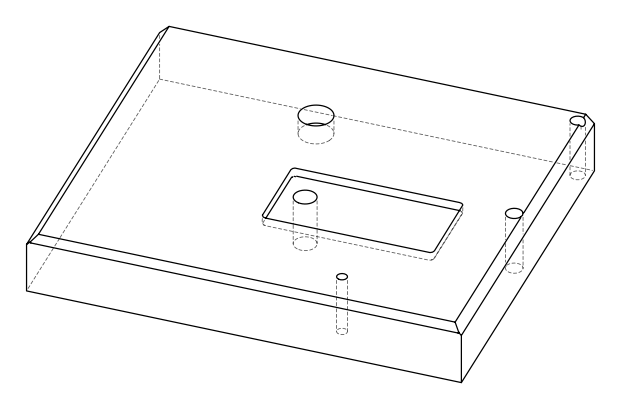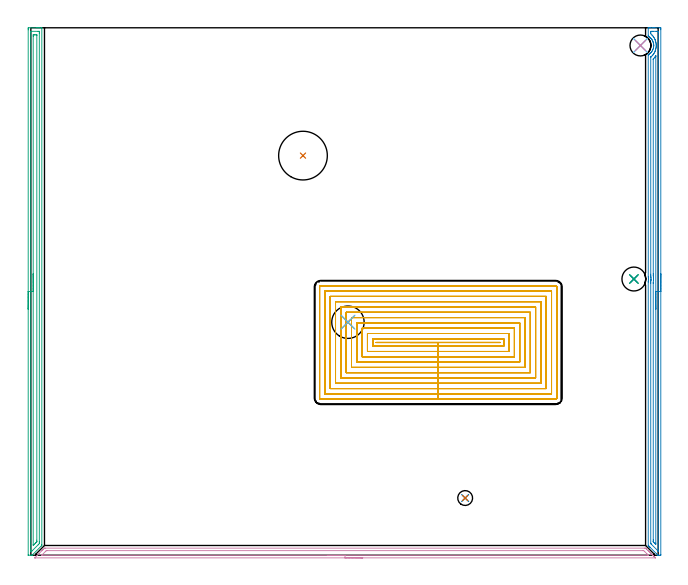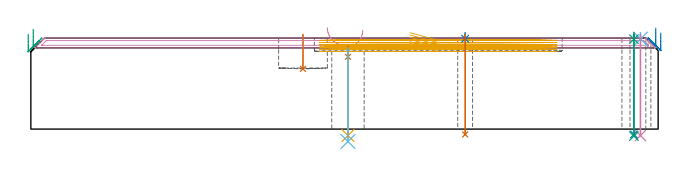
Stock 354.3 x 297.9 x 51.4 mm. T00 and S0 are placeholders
(PLAN: 15 operations, 7 tool changes, 60.8 min)
(1 INDEXABLE_INSERT_DRILL_BLIND_HOLE_FROM_SOLID | STEP1POCKET | NXT0302_026 | 0.08 min | 10136 mm3)
(2 AREA_MILL | FG_CHAMFER_SURFACE | UGT0205_001 | 7.22 min | 7513 mm3)
(3 AREA_MILL_1 | FG_CHAMFER_SURFACE_1 | UGT0205_001 | 7.32 min | 8836 mm3)
(4 AREA_MILL_2 | FG_CHAMFER_SURFACE_2 | UGT0205_001 | 5.73 min | 5193 mm3)
(5 MILL_RECTANGULAR_POCKET | POCKET_RECTANGULAR_STRAIGHT | NXT0201_002 | Follow Part, ap 1.5, ae 75% | 38.94 min | 74404 mm3)
(6 SPOT_DRILL | STEP1HOLE | NXT0321_9005460120000 | 0.03 min | 4 mm3)
(7 SPOT_DRILL_1 | STEP1HOLE_1 | NXT0321_9005460120000 | 0.05 min | 181 mm3)
(8 SPOT_DRILL_2 | STEP1HOLE_2 | NXT0321_9005460120000 | 0.03 min | 0 mm3)
(9 SPOT_DRILL_3 | STEP1HOLE_3 | NXT0321_9005460120000 | 0.03 min | 5 mm3)
(10 DRILL_THROUGH_HOLE_INTO_CENTER | STEP1HOLE | NXT0301_089 | 0.23 min | 5576 mm3)
(11 DRILL_THROUGH_HOLE_INTO_CENTER_1 | STEP1HOLE_1 | NXT0301_089 | 0.2 min | 4598 mm3)
(12 DRILL_TO_ENLARGE_THROUGH_HOLE | STEP1HOLE_1 | UGT0301_252 | 0.21 min | 6726 mm3)
(13 DRILL_THROUGH_HOLE_INTO_CENTER_2 | STEP1HOLE_2 | NXT0301_055 | 0.23 min | 2834 mm3)
(14 DRILL_THROUGH_HOLE_INTO_CENTER_3 | STEP1HOLE_3 | NXT0301_055 | 0.23 min | 2831 mm3)
(15 DRILL_TO_ENLARGE_THROUGH_HOLE_1 | STEP1HOLE_3 | NXT0301_102 | 0.23 min | 4504 mm3)
(TOOL NXT0302_026 | Index. Insert Drill 27.5mm [880-D2750L32-03] | D27.5 PA176 FL83 Z2)
(TOOL UGT0205_001 | Chamfer Mill 20 x 3 x 45 deg. | D20 FL50 Z2)
(TOOL NXT0201_002 | ENDMILL 6mm [R216.24-06050CBC13P 1620] | D6 R1 FL13 Z4)
(TOOL NXT0321_9005460120000 | NC Spot Drill, 142deg, 12mm, Carbide, Uncoated | D12 PA142 FL30 Z2)
(TOOL NXT0301_089 | Carbide Drill 11.8mm [860.1-1180-035A1-MM 2214] | D11.8 PA140 FL55 Z2)
(TOOL UGT0301_252 | Twist Drill 18.3 mm | D18.3 PA118 FL135 Z2)
(TOOL NXT0301_055 | Carbide Drill 8.4mm [860.1-0840-042A1-MM 2214] | D8.4 PA140 FL61 Z2)
(TOOL NXT0301_102 | Carbide Drill 13.5mm [860.1-1350-108A1-MM 2214] | D13.5 PA140 FL123 Z2)
(OP 1 INDEXABLE_INSERT_DRILL_BLIND_HOLE_FROM_SOLID)
G17 G21 G94 G90
T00 M6
G54
G17 G0 G90 X153.7 Y225.7 S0 M3
G43 Z61.4 H1
G94 G81 G98 Z34. F250. R53.4
G80
M5
M2
(OP 2 AREA_MILL)
G17 G21 G94 G90
T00 M6
G54
G17 G0 G90 X355.8 Y158.95 S1061 M3
G43 Z61.4 H0
Z54.3
G94 G1 Y158.912 Z53.428 F250.
Y158.798 Z52.563
Y158.609 Z51.712
Y158.347 Z50.88
Y158.013 Z50.074
Y157.61 Z49.3
Y157.142 Z48.564
Y156.61 Z47.872
Y156.021 Z47.229
Y155.378 Z46.64
Y154.686 Z46.108
Y153.95 Z45.64
Y153.176 Z45.237
Y152.37 Z44.903
Y151.538 Z44.641
Y150.686 Z44.452
Y149.822 Z44.338
Y148.95 Z44.3
Y0.387
X355.796 Y0.174 Z44.304
X355.791 Y0.003 Z44.305
X355.681 Y0. Z44.415
X355.509 Z44.586
X355.338 Z44.757
X354.253 Y0.001 Z45.845
X354.235 Y0.002 Z45.863
X354.206 Y0.005 Z45.892
X354.174 Y0.025 Z45.924
X354.014 Y0.184 Z46.082
X353.281 Y0.919 Z46.819
X349.75 Y4.448 Z50.347
X349.707 Y4.493 Z50.392
X349.503 Y4.697 Z50.596
X349.456 Y4.742 Z50.641
X349.409 Y4.791 Z50.69
X349.212 Y4.987 Z50.887
X349.162 Y5.036 Z50.935
X349.111 Y5.089 Z50.987
X348.843 Y5.357 Z51.257
X348.723 Y5.477 Z51.377
X348.707 Y5.504 Z51.393
X348.7 Y5.641 Z51.4
X348.701 Y154.311 Z51.399
X348.715 Y154.601 Z51.38
X348.733 Y154.756 Z51.361
X348.791 Y155.18 Z51.308
X348.794 Y155.201 Z51.305
X348.799 Y155.264 Z51.299
X348.831 Y155.647 Z51.263
Y155.695 Z51.262
X348.832 Y155.709
X348.831 Y155.752 Z51.258
X348.834 Y155.795 Z51.26
Y155.915 Z51.256
X348.838 Y156.094 Z51.253
Y156.098 Z51.254
X348.834 Y156.208 Z51.261
X348.827 Y156.306 Z51.262
X348.818 Y156.541 Z51.279
X348.769 Y156.987 Z51.33
X348.762 Y157.042 Z51.337
X348.71 Y157.431 Z51.39
X348.7 Y282.593 Z51.4
X348.698 Y282.639 Z51.398
X348.703 Y282.647 Z51.392
X348.755 Y282.68 Z51.342
X348.863 Y282.743 Z51.236
X348.927 Y282.783 Z51.173
X349.11 Y282.899 Z50.989
X349.162 Y282.937 Z50.937
X349.435 Y283.136 Z50.664
X349.603 Y283.278 Z50.497
X349.81 Y283.452 Z50.289
X349.942 Y283.578 Z50.156
X350.044 Y283.676 Z50.051
X350.134 Y283.759 Z49.965
X350.168 Y283.792 Z49.931
X350.244 Y283.876 Z49.855
X350.311 Y283.951 Z49.787
X350.595 Y284.311 Z49.503
X350.633 Y284.364 Z49.465
X350.86 Y284.685 Z49.239
X351.03 Y284.971 Z49.068
X351.124 Y285.145 Z48.974
X351.187 Y285.264 Z48.91
X351.23 Y285.365 Z48.864
X351.325 Y285.578 Z48.773
X351.487 Y286.022 Z48.612
X351.616 Y286.471 Z48.481
X351.633 Y286.557 Z48.462
X351.702 Y286.879 Z48.398
X351.709 Y286.916 Z48.39
X351.766 Y287.364 Z48.332
X351.771 Y287.448 Z48.327
X351.787 Y287.709 Z48.303
X351.79 Y287.763 Z48.298
X351.794 Y287.81 Z48.297
X351.788 Y287.962 Z48.299
X351.786 Y288.046 Z48.305
X351.785 Y288.049
X351.78 Y288.161 Z48.308
X351.779 Y288.257 Z48.315
X351.771 Y288.35 Z48.326
X351.736 Y288.704 Z48.363
X351.708 Y288.864 Z48.391
X351.657 Y289.15 Z48.44
X351.634 Y289.237 Z48.461
X351.551 Y289.575 Z48.549
X351.544 Y289.599 Z48.555
X351.487 Y289.769 Z48.613
X351.394 Y290.043 Z48.706
X351.188 Y290.535 Z48.911
X351.082 Y290.738 Z49.018
X350.969 Y290.936 Z49.13
X350.927 Y290.999 Z49.172
X350.666 Y291.392 Z49.433
X350.33 Y291.829 Z49.768
X350.311 Y291.851 Z49.787
X350.244 Y291.918 Z49.855
X350.14 Y292.023 Z49.959
X350.044 Y292.117 Z50.051
X349.946 Y292.216 Z50.151
X349.886 Y292.276 Z50.212
X349.653 Y292.48 Z50.447
X349.435 Y292.67 Z50.664
X349.366 Y292.722 Z50.733
X348.873 Y293.049 Z51.226
X348.75 Y293.123 Z51.348
X348.703 Y293.153 Z51.393
X348.698 Y293.16 Z51.398
X348.7 Y293.201 Z51.4
Y293.698
Y297.726
X348.702 Y297.894 Z51.388
X348.708 Y297.9 Z51.382
X349.06 Z51.039
X349.357 Z50.742
X350.044 Z50.05
X351.27 Z48.827
X351.809 Z48.286
X352.422 Z47.674
X355.068 Z45.028
X355.338 Y297.897 Z44.759
X355.792 Y297.89 Z44.306
X355.795 Y297.742 Z44.303
X355.799 Y297.279 Z44.301
X355.8 Y296.811 Z44.3
Y148.95
X354.386 Z45.714
X354.385 Y2.479 Z45.715
X354.384 Y2.408 Z45.716
X354.38 Y2.296 Z45.72
X354.379 Y2.284 Z45.721
X354.369 Y2.289 Z45.731
X354.348 Y2.304 Z45.752
X354.328 Y2.323 Z45.772
X354.242 Y2.408 Z45.858
X350.668 Y5.982 Z49.432
X350.404 Y6.252 Z49.696
X350.225 Y6.437 Z49.875
X350.121 Y6.553 Z49.979
X350.119 Y6.6 Z49.981
X350.115 Y6.804 Z49.985
Y153.418
X350.12 Y154.234 Z49.98
X350.124 Y154.311 Z49.976
X350.201 Y155.047 Z49.899
X350.214 Y155.205 Z49.886
X350.239 Y155.55 Z49.861
X350.248 Y155.893 Z49.852
X350.25 Y156.098 Z49.85
X350.213 Y156.821 Z49.887
X350.197 Y156.992 Z49.903
X350.157 Y157.382 Z49.943
X350.134 Y157.6 Z49.966
X350.127 Y157.802 Z49.973
X350.126 Y157.886 Z49.974
X350.124 Y158.698 Z49.976
X350.115 Y281.195 Z49.985
X350.116 Y281.298 Z49.984
X350.119 Y281.349 Z49.981
X350.121 Y281.37 Z49.979
X350.137 Y281.388 Z49.963
X350.927 Y282.104 Z49.173
X351.206 Y282.415 Z48.894
X351.332 Y282.572 Z48.768
X351.654 Y282.982 Z48.446
X351.696 Y283.039 Z48.404
X351.72 Y283.073 Z48.38
X351.809 Y283.208 Z48.291
X352.064 Y283.617 Z48.036
X352.21 Y283.876 Z47.89
X352.375 Y284.196 Z47.725
X352.621 Y284.77 Z47.479
X352.63 Y284.79 Z47.47
X352.691 Y284.965 Z47.409
X352.856 Y285.496 Z47.244
X352.905 Y285.663 Z47.195
X353.03 Y286.213 Z47.07
X353.094 Y286.557 Z47.006
X353.149 Y286.987 Z46.951
X353.187 Y287.45 Z46.913
X353.206 Y287.822 Z46.894
X353.188 Y288.344 Z46.912
X353.151 Y288.771 Z46.949
X353.093 Y289.237 Z47.007
X353.033 Y289.583 Z47.067
X352.905 Y290.131 Z47.195
X352.86 Y290.305 Z47.24
X352.691 Y290.835 Z47.409
X352.622 Y291.024 Z47.478
X352.577 Y291.14 Z47.523
X352.364 Y291.628 Z47.736
X352.215 Y291.918 Z47.885
X352.068 Y292.179 Z48.032
X351.809 Y292.582 Z48.291
X351.653 Y292.811 Z48.447
X351.337 Y293.224 Z48.763
X351.139 Y293.461 Z48.961
X350.927 Y293.685 Z49.173
X350.908 Y293.705 Z49.192
X350.121 Y294.521 Z49.979
X350.12 Y294.599 Z49.98
X350.116 Y295.42 Z49.984
X350.117 Y295.492 Z49.983
X350.128 Y295.89 Z49.972
X350.527 Y295.897 Z49.573
X350.927 Y295.899 Z49.173
X351.406 Y295.9 Z48.694
X353.171 Z46.929
X353.573 Y295.899 Z46.527
X354.056 Y295.897 Z46.044
X354.28 Y295.89 Z45.82
X354.379 Y295.869 Z45.721
X354.385 Y295.564 Z45.715
Y295.492
X354.386 Y148.95 Z45.714
X352.972 Z47.128
X352.971 Y6.876 Z47.129
X352.969 Y6.594 Z47.131
X352.965 Y6.308 Z47.135
X352.96 Y6.151 Z47.14
X352.847 Y6.259 Z47.253
X352.691 Y6.411 Z47.409
X352.224 Y6.876 Z47.876
X351.809 Y7.293 Z48.291
X351.574 Y7.534 Z48.526
X351.547 Y7.564 Z48.553
X351.535 Y7.601 Z48.565
X351.532 Y7.675 Z48.568
X351.53 Y7.769 Z48.57
X351.529 Y8.053 Z48.571
Y8.663
Y153.418
X351.531 Y153.7 Z48.569
X351.536 Y154.006 Z48.564
X351.54 Y154.157 Z48.56
X351.635 Y155.205 Z48.465
X351.648 Y155.368 Z48.452
X351.664 Y156.098 Z48.436
X351.66 Y156.249 Z48.44
X351.622 Y156.992 Z48.478
X351.606 Y157.197 Z48.494
X351.545 Y157.886 Z48.555
X351.542 Y158.156 Z48.558
X351.539 Y158.779 Z48.561
X351.538 Y159.053 Z48.562
X351.529 Y279.997 Z48.571
X351.531 Y280.149 Z48.569
X351.533 Y280.225 Z48.567
X351.536 Y280.259 Z48.564
X351.571 Y280.302 Z48.529
X351.689 Y280.423 Z48.411
X351.809 Y280.549 Z48.291
X352.116 Y280.884 Z47.984
X352.367 Y281.195 Z47.733
X352.509 Y281.38 Z47.591
X352.691 Y281.627 Z47.409
X352.921 Y281.954 Z47.179
X352.956 Y282.001 Z47.144
X352.964 Y282.009 Z47.136
X352.966 Y282.005 Z47.134
X352.969 Y281.962 Z47.131
X352.971 Y281.902 Z47.129
X352.972 Y281.866 Z47.128
Y148.95
Y148.078 Z47.166
Y147.214 Z47.28
Y146.362 Z47.469
Y145.53 Z47.731
Y144.724 Z48.065
Y143.95 Z48.468
Y143.214 Z48.937
Y142.522 Z49.468
Y141.879 Z50.057
Y141.29 Z50.701
Y140.758 Z51.393
Y140.29 Z52.128
Y139.887 Z52.902
Y139.553 Z53.708
Y139.291 Z54.54
Y139.102 Z55.392
Y138.988 Z56.257
Y138.95 Z57.128
G0 Z61.4
M5
M2
(OP 3 AREA_MILL_1)
G17 G21 G94 G90
T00 M6
G54
G17 G0 G90 X-1.5 Y138.95 S1061 M3
G43 Z61.4 H0
Z53.7
G94 G1 Y138.988 Z52.828 F250.
Y139.102 Z51.964
Y139.291 Z51.112
Y139.553 Z50.28
Y139.887 Z49.474
Y140.29 Z48.7
Y140.759 Z47.964
Y141.29 Z47.272
Y141.879 Z46.629
Y142.522 Z46.04
Y143.214 Z45.508
Y143.95 Z45.04
Y144.724 Z44.637
Y145.53 Z44.303
Y146.362 Z44.041
Y147.214 Z43.852
Y148.079 Z43.738
Y148.95 Z43.7
Y296.746
X-1.499 Y297.279 Z43.701
X-1.496 Y297.636 Z43.702
X-1.493 Y297.89 Z43.704
X-1.148 Y297.9 Z44.05
X3.224 Z48.419
X3.758 Z48.955
X4.099 Z49.295
X4.633 Z49.829
X4.973 Z50.168
X5.926 Z51.125
X6.065 Y297.897 Z51.258
X6.198 Y297.89 Z51.389
X6.2 Y297.726 Z51.4
Y5.982
X6.193 Y5.499 Z51.393
X6.165 Y5.467 Z51.364
X5.848 Y5.147 Z51.047
X0.893 Y0.191 Z46.089
X0.723 Y0.025 Z45.92
X0.692 Y0.003 Z45.888
X0.528 Y0. Z45.726
X-0.273 Z44.921
X-1.486 Y0.001 Z43.711
X-1.491 Y0.004 Z43.705
X-1.5 Y0.174 Z43.7
Y148.95
X-0.086 Z45.114
X-0.085 Y295.3 Z45.115
X-0.084 Y295.492 Z45.116
X-0.08 Y295.842 Z45.12
X-0.079 Y295.879 Z45.121
X-0.037 Y295.89 Z45.163
X0.069 Y295.895 Z45.269
X0.203 Y295.899 Z45.403
X4.099 Y295.9 Z49.299
X4.575 Y295.899 Z49.775
X4.733 Y295.893 Z49.933
X4.763 Y295.89 Z49.963
X4.779 Y295.879 Z49.979
X4.781 Y295.844 Z49.981
X4.784 Y295.685 Z49.984
X4.785 Y295.492 Z49.985
X4.786 Y294.79 Z49.986
Y7.769
X4.783 Y7.07 Z49.983
X4.78 Y6.876 Z49.98
X4.772 Y6.533 Z49.972
X4.165 Y5.914 Z49.365
X0.601 Y2.351 Z45.801
X0.365 Y2.119 Z45.565
X0.268 Y2.028 Z45.468
X0.246 Y2.01 Z45.446
X0.21 Y2.006 Z45.41
X0.124 Y2.002 Z45.324
X-0.033 Y2.007 Z45.167
X-0.063 Y2.01 Z45.137
X-0.079 Y2.021 Z45.121
X-0.081 Y2.056 Z45.119
X-0.084 Y2.215 Z45.116
X-0.085 Y2.408 Z45.115
X-0.086 Y3.11 Z45.114
Y148.95
X1.328 Z46.528
X1.329 Y292.962 Z46.529
X1.333 Y293.705 Z46.533
X1.335 Y293.849 Z46.535
X1.339 Y293.89 Z46.539
X1.381 Y293.893 Z46.581
X1.476 Y293.896 Z46.676
X2.159 Y293.9 Z47.359
X2.35 Z47.55
X3.034 Z48.234
X3.224 Y293.899 Z48.424
X3.288 Y293.897 Z48.488
X3.338 Y293.893 Z48.538
X3.365 Y293.889 Z48.565
X3.366 Y293.855 Z48.566
X3.37 Y293.705 Z48.57
X3.371 Y293.555 Z48.571
Y8.513
X3.369 Y7.769 Z48.569
X3.367 Y7.624 Z48.567
X3.364 Y7.575 Z48.564
X3.335 Y7.543 Z48.535
X3.224 Y7.427 Z48.424
X2.953 Y7.153 Z48.153
X2.677 Y6.876 Z47.877
X2.35 Y6.549 Z47.55
X1.783 Y5.982 Z46.983
X1.627 Y5.828 Z46.827
X1.476 Y5.681 Z46.676
X1.335 Y5.55 Z46.535
X1.331 Y5.832 Z46.531
X1.329 Y5.982 Z46.529
X1.328 Y148.95 Z46.528
Y149.822 Z46.567
Y150.687 Z46.68
Y151.538 Z46.869
Y152.37 Z47.132
Y153.176 Z47.465
Y153.95 Z47.868
Y154.686 Z48.337
Y155.378 Z48.868
Y156.021 Z49.457
Y156.611 Z50.101
Y157.142 Z50.793
Y157.61 Z51.528
Y158.013 Z52.302
Y158.347 Z53.108
Y158.609 Z53.94
Y158.798 Z54.792
Y158.912 Z55.657
Y158.95 Z56.528
G0 Z61.4
M5
M2
(OP 4 AREA_MILL_2)
G17 G21 G94 G90
T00 M6
G54
G17 G0 G90 X187.45 Y-1.5 S1061 M3
G43 Z61.4 H0
Z55.9
G94 G1 X187.412 Z55.028 F250.
X187.298 Z54.164
X187.109 Z53.312
X186.847 Z52.48
X186.513 Z51.674
X186.11 Z50.9
X185.642 Z50.164
X185.111 Z49.472
X184.521 Z48.829
X183.878 Z48.24
X183.186 Z47.708
X182.45 Z47.24
X181.676 Z46.837
X180.87 Z46.503
X180.038 Z46.241
X179.187 Z46.052
X178.322 Z45.938
X177.45 Z45.9
X2.459
X2.37 Y-1.499 Z45.901
X2.327 Y-1.498 Z45.902
X2.214 Y-1.491 Z45.905
X2.29 Y-1.412 Z45.986
X2.37 Y-1.329 Z46.069
X3.44 Y-0.26 Z47.14
X4.604 Y0.904 Z48.303
X6.28 Y2.581 Z49.979
X6.39 Y2.692 Z50.088
X6.727 Y3.027 Z50.427
X6.942 Y3.242 Z50.641
X7.167 Y3.468 Z50.866
X7.611 Y3.912 Z51.31
X7.628 Y3.928 Z51.325
X7.705 Y4.002 Z51.38
X8.177 Y4. Z51.4
X346.724
X347.195 Y4.002 Z51.38
X347.274 Y3.927 Z51.325
X347.289 Y3.912 Z51.31
X347.617 Y3.584 Z50.982
X347.734 Y3.468 Z50.864
X348.621 Y2.581 Z49.977
X348.727 Y2.473 Z49.873
X348.808 Y2.392 Z49.792
X348.917 Y2.285 Z49.681
X349.021 Y2.179 Z49.579
X349.106 Y2.095 Z49.494
X349.213 Y1.989 Z49.385
X349.315 Y1.885 Z49.285
X349.403 Y1.797 Z49.196
X349.508 Y1.694 Z49.09
X349.609 Y1.592 Z48.991
X349.701 Y1.499 Z48.899
X349.804 Y1.398 Z48.794
X349.902 Y1.298 Z48.697
X349.999 Y1.201 Z48.601
X350.1 Y1.102 Z48.498
X350.196 Y1.004 Z48.404
X350.297 Y0.904 Z48.303
X350.395 Y0.806 Z48.202
X350.49 Y0.71 Z48.11
X350.594 Y0.606 Z48.005
X350.691 Y0.511 Z47.907
X350.784 Y0.417 Z47.816
X350.892 Y0.308 Z47.708
X350.987 Y0.215 Z47.611
X351.077 Y0.123 Z47.522
X351.19 Y0.01 Z47.41
X351.283 Y-0.081 Z47.315
X351.371 Y-0.171 Z47.228
X351.488 Y-0.287 Z47.112
X351.578 Y-0.377 Z47.02
X351.665 Y-0.465 Z46.935
X351.785 Y-0.585 Z46.814
X351.874 Y-0.672 Z46.724
X351.959 Y-0.758 Z46.641
X352.083 Y-0.883 Z46.516
X352.17 Y-0.968 Z46.428
X352.381 Y-1.181 Z46.219
X352.416 Y-1.216 Z46.184
X352.612 Y-1.412 Z45.987
X352.679 Y-1.482 Z45.917
X352.683 Y-1.495 Z45.904
X352.679 Y-1.499 Z45.899
X177.45 Y-1.5 Z45.9
Y-0.086 Z47.314
X6.395
X6.081 Y-0.081 Z47.319
X6.231 Y0.077 Z47.477
X6.39 Y0.24 Z47.64
X8.177 Y2.027 Z49.427
X8.457 Y2.303 Z49.703
X8.743 Y2.581 Z49.981
X9.065 Y2.586 Z49.986
X345.825
X346.157 Y2.581 Z49.981
X346.724 Y2.025 Z49.425
X347.944 Y0.806 Z48.206
X348.51 Y0.238 Z47.638
X348.819 Y-0.081 Z47.319
X348.515 Y-0.086 Z47.314
X177.45
X176.579 Z47.352
X175.714 Z47.466
X174.862 Z47.655
X174.03 Z47.917
X173.224 Z48.251
X172.45 Z48.654
X171.714 Z49.123
X171.022 Z49.654
X170.379 Z50.243
X169.79 Z50.886
X169.259 Z51.579
X168.79 Z52.314
X168.387 Z53.088
X168.053 Z53.894
X167.791 Z54.726
X167.602 Z55.578
X167.488 Z56.443
X167.45 Z57.314
G0 Z61.4
M5
M2
(OP 5 MILL_RECTANGULAR_POCKET)
G17 G21 G94 G90
T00 M6
G54
G17 G0 G90 X214.177 Y120.1 S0 M3
G43 Z61.4 H1
Z54.4
G94 G1 X230.1 Z50.133 F250.
X265.1 F500.
Y120.2
X195.1
Y120.1
X230.1
Y118.1
X267.1
Y122.2
X193.1
Y118.1
X230.1
Y115.1
X270.1
Y125.2
X190.1
Y115.1
X230.1
Y112.1
X273.1
Y128.2
X187.1
Y112.1
X230.1
Y109.1
X276.1
Y131.2
X184.1
Y109.1
X230.1
Y106.1
X279.1
Y134.2
X181.1
Y106.1
X230.1
Y103.1
X282.1
Y137.2
X178.1
Y103.1
X230.1
Y100.1
X285.1
Y140.2
X175.1
Y100.1
X230.1
Y97.1
X288.1
Y143.2
X172.1
Y97.1
X230.1
Y94.1
X291.1
Y146.2
X169.1
Y94.1
X230.1
Y91.1
X294.1
Y149.2
X166.1
Y91.1
X230.1
Y88.1
X296.5
G3 X297.1 Y88.7 R0.6
G1 Y151.6
G3 X296.5 Y152.2 R0.6
G1 X163.7
G3 X163.1 Y151.6 R0.6
G1 Y88.7
G3 X163.7 Y88.1 R0.6
G1 X230.1
X231.1
G0 X214.177 Y120.1 Z53.133
G1 X230.1 Z48.867 F250.
X265.1 F500.
Y120.2
X195.1
Y120.1
X230.1
Y118.1
X267.1
Y122.2
X193.1
Y118.1
X230.1
Y115.1
X270.1
Y125.2
X190.1
Y115.1
X230.1
Y112.1
X273.1
Y128.2
X187.1
Y112.1
X230.1
Y109.1
X276.1
Y131.2
X184.1
Y109.1
X230.1
Y106.1
X279.1
Y134.2
X181.1
Y106.1
X230.1
Y103.1
X282.1
Y137.2
X178.1
Y103.1
X230.1
Y100.1
X285.1
Y140.2
X175.1
Y100.1
X230.1
Y97.1
X288.1
Y143.2
X172.1
Y97.1
X230.1
Y94.1
X291.1
Y146.2
X169.1
Y94.1
X230.1
Y91.1
X294.1
Y149.2
X166.1
Y91.1
X230.1
Y88.1
X296.5
G3 X297.1 Y88.7 R0.6
G1 Y151.6
G3 X296.5 Y152.2 R0.6
G1 X163.7
G3 X163.1 Y151.6 R0.6
G1 Y88.7
G3 X163.7 Y88.1 R0.6
G1 X230.1
X231.1
G0 X214.177 Y120.1 Z51.867
G1 X230.1 Z47.6 F250.
X265.1 F500.
Y120.2
X195.1
Y120.1
X230.1
Y118.1
X267.1
Y122.2
X193.1
Y118.1
X230.1
Y115.1
X270.1
Y125.2
X190.1
Y115.1
X230.1
Y112.1
X273.1
Y128.2
X187.1
Y112.1
X230.1
Y109.1
X276.1
Y131.2
X184.1
Y109.1
X230.1
Y106.1
X279.1
Y134.2
X181.1
Y106.1
X230.1
Y103.1
X282.1
Y137.2
X178.1
Y103.1
X230.1
Y100.1
X285.1
Y140.2
X175.1
Y100.1
X230.1
Y97.1
X288.1
Y143.2
X172.1
Y97.1
X230.1
Y94.1
X291.1
Y146.2
X169.1
Y94.1
X230.1
Y91.1
X294.1
Y149.2
X166.1
Y91.1
X230.1
Y88.1
X296.5
G3 X297.1 Y88.7 R0.6
G1 Y151.6
G3 X296.5 Y152.2 R0.6
G1 X163.7
G3 X163.1 Y151.6 R0.6
G1 Y88.7
G3 X163.7 Y88.1 R0.6
G1 X230.1
X231.1
G0 X214.177 Y120.1 Z50.6
G1 X230.1 Z46.333 F250.
X265.1 F500.
Y120.2
X195.1
Y120.1
X230.1
Y118.1
X267.1
Y122.2
X193.1
Y118.1
X230.1
Y115.1
X270.1
Y125.2
X190.1
Y115.1
X230.1
Y112.1
X273.1
Y128.2
X187.1
Y112.1
X230.1
Y109.1
X276.1
Y131.2
X184.1
Y109.1
X230.1
Y106.1
X279.1
Y134.2
X181.1
Y106.1
X230.1
Y103.1
X282.1
Y137.2
X178.1
Y103.1
X230.1
Y100.1
X285.1
Y140.2
X175.1
Y100.1
X230.1
Y97.1
X288.1
Y143.2
X172.1
Y97.1
X230.1
Y94.1
X291.1
Y146.2
X169.1
Y94.1
X230.1
Y91.1
X294.1
Y149.2
X166.1
Y91.1
X230.1
Y88.1
X296.5
G3 X297.1 Y88.7 R0.6
G1 Y151.6
G3 X296.5 Y152.2 R0.6
G1 X163.7
G3 X163.1 Y151.6 R0.6
G1 Y88.7
G3 X163.7 Y88.1 R0.6
G1 X230.1
X231.1
G0 X214.177 Y120.1 Z49.333
G1 X230.1 Z45.067 F250.
X265.1 F500.
Y120.2
X195.1
Y120.1
X230.1
Y118.1
X267.1
Y122.2
X193.1
Y118.1
X230.1
Y115.1
X270.1
Y125.2
X190.1
Y115.1
X230.1
Y112.1
X273.1
Y128.2
X187.1
Y112.1
X230.1
Y109.1
X276.1
Y131.2
X184.1
Y109.1
X230.1
Y106.1
X279.1
Y134.2
X181.1
Y106.1
X230.1
Y103.1
X282.1
Y137.2
X178.1
Y103.1
X230.1
Y100.1
X285.1
Y140.2
X175.1
Y100.1
X230.1
Y97.1
X288.1
Y143.2
X172.1
Y97.1
X230.1
Y94.1
X291.1
Y146.2
X169.1
Y94.1
X230.1
Y91.1
X294.1
Y149.2
X166.1
Y91.1
X230.1
Y88.1
X296.5
G3 X297.1 Y88.7 R0.6
G1 Y151.6
G3 X296.5 Y152.2 R0.6
G1 X163.7
G3 X163.1 Y151.6 R0.6
G1 Y88.7
G3 X163.7 Y88.1 R0.6
G1 X230.1
X231.1
G0 X214.177 Y120.1 Z48.067
G1 X230.1 Z43.8 F250.
X265.1 F500.
Y120.2
X195.1
Y120.1
X230.1
Y118.1
X267.1
Y122.2
X193.1
Y118.1
X230.1
Y115.1
X270.1
Y125.2
X190.1
Y115.1
X230.1
Y112.1
X273.1
Y128.2
X187.1
Y112.1
X230.1
Y109.1
X276.1
Y131.2
X184.1
Y109.1
X230.1
Y106.1
X279.1
Y134.2
X181.1
Y106.1
X230.1
Y103.1
X282.1
Y137.2
X178.1
Y103.1
X230.1
Y100.1
X285.1
Y140.2
X175.1
Y100.1
X230.1
Y97.1
X288.1
Y143.2
X172.1
Y97.1
X230.1
Y94.1
X291.1
Y146.2
X169.1
Y94.1
X230.1
Y91.1
X294.1
Y149.2
X166.1
Y91.1
X230.1
Y88.1
X296.5
G3 X297.1 Y88.7 R0.6
G1 Y151.6
G3 X296.5 Y152.2 R0.6
G1 X163.7
G3 X163.1 Y151.6 R0.6
G1 Y88.7
G3 X163.7 Y88.1 R0.6
G1 X230.1
X231.1
G0 Z61.4
M5
M2
(OP 6 SPOT_DRILL)
G17 G21 G94 G90
T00 M6
G54
G17 G0 G90 X344.3 Y287.9 S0 M3
G43 Z61.4 H0
G94 G81 G98 Z50.884 F250. R54.4
G80
M5
M2
(OP 7 SPOT_DRILL_1)
G17 G21 G94 G90
T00 M6
G54
G17 G0 G90 X179.1 Y131.6 S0 M3
G43 Z61.4 H0
G94 G81 G98 Z40.8 F250. R46.8
G80
M5
M2
(OP 8 SPOT_DRILL_2)
G17 G21 G94 G90
T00 M6
G54
G17 G0 G90 X245.3 Y32.3 S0 M3
G43 Z61.4 H0
G94 G81 G98 Z51.038 F250. R54.4
G80
M5
M2
(OP 9 SPOT_DRILL_3)
G17 G21 G94 G90
T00 M6
G54
G17 G0 G90 X340.6 Y156. S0 M3
G43 Z61.4 H0
G94 G81 G98 Z50.819 F250. R54.4
G80
M5
M2
(OP 10 DRILL_THROUGH_HOLE_INTO_CENTER)
G17 G21 G94 G90
T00 M6
G54
G17 G0 G90 X344.3 Y287.9 S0 M3
G43 Z61.4 H1
G94 G73 G98 Z-3.647 F250. Q11.009 R53.4
G80
M5
M2
(OP 11 DRILL_THROUGH_HOLE_INTO_CENTER_1)
G17 G21 G94 G90
T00 M6
G54
G17 G0 G90 X179.1 Y131.6 S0 M3
G43 Z61.4 H1
G94 G73 G98 Z-3.647 F250. Q9.489 R45.8
G80
M5
M2
(OP 12 DRILL_TO_ENLARGE_THROUGH_HOLE)
G17 G21 G94 G90
T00 M6
G54
G17 G0 G90 X179.1 Y131.6 S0 M3
G43 Z61.4 H0
G94 G81 G98 Z-6.998 F250. R45.8
G80
M5
M2
(OP 13 DRILL_THROUGH_HOLE_INTO_CENTER_2)
G17 G21 G94 G90
T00 M6
G54
G17 G0 G90 X245.3 Y32.3 S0 M3
G43 Z61.4 H1
G94 G73 G98 Z-3.029 F250. Q7.776 R53.4
G80
M5
M2
(OP 14 DRILL_THROUGH_HOLE_INTO_CENTER_3)
G17 G21 G94 G90
T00 M6
G54
G17 G0 G90 X340.6 Y156. S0 M3
G43 Z61.4 H1
G94 G73 G98 Z-3.029 F250. Q7.776 R53.4
G80
M5
M2
(OP 15 DRILL_TO_ENLARGE_THROUGH_HOLE_1)
G17 G21 G94 G90
T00 M6
G54
G17 G0 G90 X340.6 Y156. S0 M3
G43 Z61.4 H1
G94 G73 G98 Z-3.957 F250. Q11.071 R53.4
G80
M5
M2
